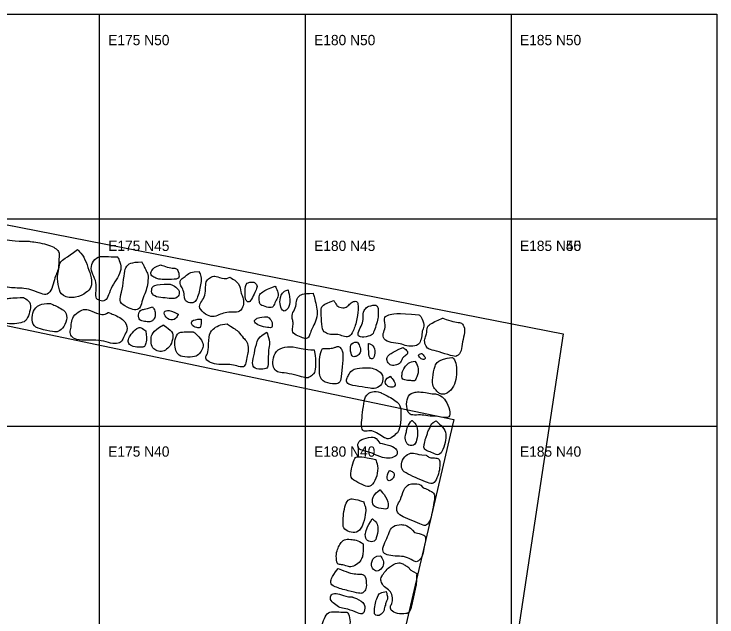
# Model space of a CAD drawing. Extents: x 132.5 to 190, y 19.6 to 50.
# Drawn here: x 172.93 to 190, y 35.33 to 49.98 of the extents above; entities that cross this region are included whole.
import ezdxf

# ---------------------------------------------------------------- set-up
doc = ezdxf.new("R2010")
doc.units = 0
for name, color, linetype in [('Building Outline', 7, 'Continuous'), ('Quadrat IDs', 7, 'Continuous'), ('Quadrat Outlines', 7, 'Continuous'), ('Stone Foundation', 7, 'Continuous')]:
    doc.layers.add(name, color=color, linetype=linetype)

msp = doc.modelspace()

# ---------------------------------------------------------------- linework, layer by layer
at = {"layer": 'Building Outline'}
for points in [[(183.607, 24.665), (155.634, 29.529), (159.5, 47.456), (186.262, 42.209)], [(180.686, 27.596), (158.331, 31.451), (160.944, 44.886), (183.607, 40.128)]]:
    msp.add_lwpolyline(points, close=True, dxfattribs=at)
at = {"layer": 'Quadrat Outlines'}
for p, q in [((154.999, 49.98), (189.999, 49.98)), ((174.999, 49.98), (174.999, 19.98)), ((179.999, 49.98), (179.999, 19.98)), ((184.999, 49.98), (184.999, 19.98)), ((189.999, 49.98), (189.999, 19.98)), ((189.999, 44.999), (154.999, 44.999)), ((189.999, 39.959), (154.999, 39.959))]:
    msp.add_line(p, q, dxfattribs=at)
at = {"layer": 'Stone Foundation'}
for points in [[(173.285, 44.46), (172.92, 44.46), (172.63, 44.515), (172.498, 44.543), (172.319, 44.495), (172.239, 44.423), (172.213, 44.284), (172.169, 44.136), (172.169, 43.998), (172.169, 43.897), (172.089, 43.697), (172.156, 43.529), (172.413, 43.394), (172.822, 43.322), (173.198, 43.322), (173.383, 43.268), (173.596, 43.177), (173.744, 43.144), (173.853, 43.299), (173.909, 43.538), (173.962, 43.684), (174.014, 43.786), (174.014, 44.04), (174.053, 44.212), (173.818, 44.38), (173.285, 44.46), (173.285, 44.46), (173.285, 44.46)], [(174.468, 44.26), (174.18, 44.045), (174.029, 43.976), (174.029, 43.776), (173.972, 43.628), (174.01, 43.329), (174.082, 43.11), (174.445, 43.065), (174.691, 43.216), (174.816, 43.326), (174.816, 43.572), (174.725, 43.821), (174.634, 44.082), (174.468, 44.26), (174.468, 44.26), (174.468, 44.26)], [(175.444, 44.079), (175.194, 44.079), (175.009, 44.12), (174.842, 43.984), (174.782, 43.799), (174.865, 43.598), (174.948, 43.424), (174.899, 43.095), (174.96, 43.027), (175.122, 42.985), (175.213, 43.095), (175.274, 43.314), (175.414, 43.522), (175.527, 43.723), (175.527, 43.908), (175.444, 44.079), (175.444, 44.079), (175.444, 44.079)], [(176.035, 43.956), (175.766, 43.956), (175.641, 43.845), (175.608, 43.717), (175.575, 43.354), (175.499, 43.087), (175.499, 42.948), (175.74, 42.82), (175.896, 42.778), (176.009, 42.837), (176.037, 43.033), (176.127, 43.231), (176.17, 43.389), (176.198, 43.63), (176.141, 43.736), (176.085, 43.849), (176.035, 43.956), (176.035, 43.956), (176.035, 43.956)], [(176.498, 43.883), (176.351, 43.852), (176.262, 43.743), (176.233, 43.632), (176.356, 43.571), (176.432, 43.531), (176.609, 43.531), (176.906, 43.531), (176.951, 43.592), (176.908, 43.776), (176.842, 43.807), (176.704, 43.807), (176.498, 43.883), (176.498, 43.883), (176.498, 43.883)], [(177.425, 43.72), (177.222, 43.72), (177.13, 43.644), (177.071, 43.587), (176.958, 43.531), (176.958, 43.392), (177.034, 43.314), (177.069, 43.125), (177.069, 43.037), (177.145, 42.957), (177.326, 42.957), (177.374, 43.066), (177.428, 43.233), (177.461, 43.396), (177.492, 43.562), (177.425, 43.72), (177.425, 43.72), (177.425, 43.72)], [(178.169, 43.582), (178.073, 43.531), (177.893, 43.584), (177.778, 43.63), (177.673, 43.561), (177.583, 43.49), (177.583, 43.297), (177.56, 43.094), (177.458, 42.97), (177.407, 42.843), (177.581, 42.671), (177.755, 42.61), (177.91, 42.665), (178.042, 42.734), (178.239, 42.734), (178.421, 42.734), (178.506, 42.897), (178.506, 43.036), (178.471, 43.146), (178.435, 43.201), (178.41, 43.448), (178.169, 43.582), (178.169, 43.582), (178.169, 43.582)], [(176.698, 43.415), (176.318, 43.415), (176.266, 43.309), (176.266, 43.17), (176.427, 43.082), (176.661, 43.082), (176.835, 43.045), (176.949, 43.141), (176.949, 43.28), (176.776, 43.406), (176.698, 43.415), (176.698, 43.415), (176.698, 43.415)], [(178.749, 43.467), (178.588, 43.467), (178.538, 43.4), (178.538, 43.069), (178.582, 42.993), (178.651, 42.962), (178.741, 43.138), (178.81, 43.287), (178.85, 43.389), (178.749, 43.467), (178.749, 43.467), (178.749, 43.467)], [(179.271, 43.368), (178.961, 43.251), (178.864, 43.148), (178.892, 42.972), (178.892, 42.918), (179.07, 42.851), (179.224, 42.83), (179.26, 42.97), (179.335, 43.079), (179.356, 43.203), (179.271, 43.368), (179.271, 43.368), (179.271, 43.368)], [(179.587, 43.276), (179.446, 43.247), (179.384, 43.077), (179.384, 42.891), (179.467, 42.73), (179.564, 42.788), (179.654, 42.949), (179.587, 43.276), (179.587, 43.276), (179.587, 43.276)], [(180.192, 43.194), (179.934, 43.194), (179.827, 43.117), (179.779, 43.01), (179.779, 42.832), (179.666, 42.694), (179.689, 42.539), (179.719, 42.474), (179.689, 42.332), (179.689, 42.221), (179.867, 42.133), (180.003, 42.087), (180.089, 42.112), (180.125, 42.236), (180.167, 42.344), (180.252, 42.508), (180.324, 42.725), (180.192, 43.194), (180.192, 43.194), (180.192, 43.194)], [(173.157, 43.09), (172.922, 43.09), (172.737, 43.053), (172.611, 43.098), (172.55, 43.048), (172.513, 42.916), (172.467, 42.839), (172.489, 42.598), (172.608, 42.487), (172.739, 42.452), (173.011, 42.452), (173.191, 42.496), (173.259, 42.585), (173.331, 42.794), (173.331, 42.994), (173.157, 43.09), (173.157, 43.09), (173.157, 43.09)], [(180.698, 43.016), (180.422, 42.92), (180.37, 42.843), (180.401, 42.598), (180.401, 42.288), (180.52, 42.217), (180.64, 42.179), (180.801, 42.208), (180.912, 42.144), (181.073, 42.123), (181.165, 42.246), (181.27, 42.577), (181.295, 42.88), (181.27, 42.981), (181.228, 43.014), (181.113, 42.972), (181.037, 42.885), (180.96, 42.83), (180.79, 42.859), (180.748, 42.933), (180.698, 43.016), (180.698, 43.016), (180.698, 43.016)], [(173.807, 42.948), (173.574, 42.948), (173.435, 42.837), (173.366, 42.679), (173.366, 42.411), (173.542, 42.324), (173.909, 42.252), (173.996, 42.252), (174.151, 42.365), (174.227, 42.615), (174.184, 42.781), (173.807, 42.948), (173.807, 42.948), (173.807, 42.948)], [(176.29, 42.863), (176.186, 42.834), (176.089, 42.797), (176.012, 42.797), (175.948, 42.719), (175.948, 42.547), (176.063, 42.518), (176.203, 42.49), (176.297, 42.518), (176.337, 42.584), (176.361, 42.631), (176.361, 42.77), (176.29, 42.863), (176.29, 42.863), (176.29, 42.863)], [(181.713, 42.905), (181.516, 42.905), (181.407, 42.762), (181.407, 42.624), (181.407, 42.485), (181.305, 42.304), (181.267, 42.164), (181.354, 42.114), (181.604, 42.158), (181.663, 42.229), (181.716, 42.413), (181.775, 42.584), (181.775, 42.723), (181.775, 42.862), (181.713, 42.905), (181.713, 42.905), (181.713, 42.905)], [(175.217, 42.728), (175.111, 42.652), (174.91, 42.713), (174.725, 42.807), (174.586, 42.807), (174.381, 42.671), (174.32, 42.512), (174.32, 42.373), (174.278, 42.236), (174.328, 42.115), (174.483, 42.054), (174.782, 42.054), (175.054, 42.054), (175.278, 41.971), (175.478, 41.971), (175.565, 42.035), (175.614, 42.194), (175.705, 42.319), (175.618, 42.569), (175.217, 42.728), (175.217, 42.728), (175.217, 42.728)], [(176.916, 42.683), (176.769, 42.766), (176.642, 42.792), (176.54, 42.733), (176.642, 42.558), (176.835, 42.525), (176.916, 42.683), (176.916, 42.683), (176.916, 42.683)], [(182.76, 42.672), (182.23, 42.725), (181.978, 42.662), (181.909, 42.606), (181.959, 42.354), (181.884, 42.217), (181.884, 42.078), (182.084, 41.98), (182.327, 41.98), (182.445, 41.905), (182.688, 41.905), (182.779, 41.971), (182.832, 42.111), (182.832, 42.295), (182.9, 42.366), (182.85, 42.591), (182.76, 42.672), (182.76, 42.672), (182.76, 42.672)], [(177.47, 42.565), (177.237, 42.565), (177.211, 42.414), (177.374, 42.348), (177.48, 42.348), (177.47, 42.565), (177.47, 42.565), (177.47, 42.565)], [(179.082, 42.622), (178.865, 42.622), (178.761, 42.544), (178.761, 42.471), (178.931, 42.384), (179.146, 42.355), (179.205, 42.355), (179.205, 42.535), (179.082, 42.622), (179.082, 42.622), (179.082, 42.622)], [(183.336, 42.591), (183.015, 42.454), (182.956, 42.369), (182.956, 42.231), (182.919, 42.139), (182.885, 42.014), (182.953, 41.865), (183.015, 41.83), (183.234, 41.777), (183.558, 41.675), (183.689, 41.64), (183.804, 41.787), (183.804, 42.014), (183.894, 42.248), (183.847, 42.447), (183.751, 42.491), (183.612, 42.491), (183.336, 42.591), (183.336, 42.591), (183.336, 42.591)], [(176.127, 42.282), (176.004, 42.384), (175.917, 42.355), (175.754, 42.19), (175.7, 42.072), (175.7, 41.971), (175.804, 41.886), (176.026, 41.886), (176.089, 41.886), (176.125, 41.938), (176.153, 42.089), (176.127, 42.282), (176.127, 42.282), (176.127, 42.282)], [(176.557, 42.424), (176.278, 42.275), (176.245, 42.079), (176.274, 41.881), (176.363, 41.803), (176.51, 41.758), (176.639, 41.831), (176.741, 41.926), (176.793, 42.119), (176.793, 42.258), (176.557, 42.424), (176.557, 42.424), (176.557, 42.424)], [(178.108, 42.45), (177.938, 42.45), (177.728, 42.318), (177.654, 42.169), (177.654, 41.758), (177.607, 41.697), (177.569, 41.621), (177.645, 41.524), (177.839, 41.461), (178.077, 41.461), (178.261, 41.461), (178.429, 41.399), (178.528, 41.399), (178.568, 41.539), (178.599, 41.725), (178.629, 41.824), (178.592, 42.032), (178.504, 42.093), (178.372, 42.282), (178.266, 42.336), (178.108, 42.45), (178.108, 42.45), (178.108, 42.45)], [(177.286, 42.256), (177.01, 42.256), (176.916, 42.256), (176.831, 42.079), (176.831, 41.876), (176.88, 41.732), (176.989, 41.64), (177.298, 41.64), (177.411, 41.69), (177.494, 41.822), (177.546, 41.935), (177.466, 42.098), (177.286, 42.256), (177.286, 42.256), (177.286, 42.256)], [(179.068, 42.251), (178.87, 42.143), (178.809, 41.952), (178.75, 41.666), (178.7, 41.437), (178.799, 41.347), (179.047, 41.347), (179.104, 41.397), (179.104, 41.607), (179.104, 41.817), (179.153, 41.989), (179.068, 42.251), (179.068, 42.251), (179.068, 42.251)], [(181.268, 42.01), (181.081, 42.01), (181.102, 41.74), (181.14, 41.635), (181.268, 41.666), (181.347, 41.744), (181.347, 41.882), (181.268, 42.01), (181.268, 42.01), (181.268, 42.01)], [(180.216, 41.822), (179.991, 41.822), (179.772, 41.9), (179.5, 41.9), (179.281, 41.805), (179.21, 41.562), (179.21, 41.395), (179.326, 41.267), (179.464, 41.267), (179.755, 41.213), (179.977, 41.149), (180.06, 41.123), (180.197, 41.215), (180.234, 41.269), (180.265, 41.534), (180.216, 41.822), (180.216, 41.822), (180.216, 41.822)], [(180.421, 41.853), (180.345, 41.725), (180.345, 41.402), (180.345, 41.069), (180.622, 40.989), (180.815, 40.989), (180.872, 41.076), (180.9, 41.399), (180.928, 41.751), (180.891, 41.808), (180.841, 41.904), (180.78, 41.904), (180.716, 41.874), (180.607, 41.85), (180.421, 41.853), (180.421, 41.853), (180.421, 41.853)], [(181.54, 41.974), (181.54, 41.779), (181.54, 41.641), (181.63, 41.572), (181.695, 41.673), (181.695, 41.913), (181.54, 41.974), (181.54, 41.974), (181.54, 41.974)], [(182.375, 41.88), (182.086, 41.742), (181.975, 41.656), (181.975, 41.564), (182.051, 41.438), (182.189, 41.438), (182.3, 41.48), (182.339, 41.564), (182.362, 41.635), (182.471, 41.698), (182.509, 41.775), (182.375, 41.88), (182.375, 41.88), (182.375, 41.88)], [(182.827, 41.733), (182.725, 41.712), (182.779, 41.635), (182.861, 41.562), (182.946, 41.622), (182.827, 41.733), (182.827, 41.733), (182.827, 41.733)], [(182.672, 41.543), (182.534, 41.543), (182.392, 41.369), (182.35, 41.273), (182.35, 41.162), (182.35, 41.099), (182.486, 41.074), (182.597, 41.074), (182.653, 41.051), (182.714, 41.145), (182.773, 41.369), (182.672, 41.543), (182.672, 41.543), (182.672, 41.543)], [(183.56, 41.635), (183.223, 41.585), (183.145, 41.43), (183.089, 41.132), (183.089, 40.915), (183.194, 40.833), (183.233, 40.768), (183.332, 40.724), (183.505, 40.779), (183.641, 40.984), (183.677, 41.216), (183.677, 41.459), (183.606, 41.631), (183.56, 41.635), (183.56, 41.635), (183.56, 41.635)], [(181.577, 41.386), (181.274, 41.386), (181.115, 41.331), (181.052, 41.189), (181, 41.128), (181, 40.99), (181.194, 40.942), (181.573, 40.896), (181.661, 40.86), (181.85, 40.948), (181.9, 41.091), (181.862, 41.3), (181.577, 41.386), (181.577, 41.386), (181.577, 41.386)], [(182.069, 41.176), (181.937, 41.122), (181.937, 40.983), (182.032, 40.908), (182.17, 40.908), (182.203, 41.003), (182.069, 41.176), (182.069, 41.176), (182.069, 41.176)], [(181.826, 40.784), (181.666, 40.83), (181.496, 40.762), (181.431, 40.6), (181.391, 40.284), (181.367, 40.047), (181.367, 39.874), (181.458, 39.827), (181.622, 39.874), (181.771, 39.776), (181.932, 39.674), (182.048, 39.637), (182.199, 39.772), (182.285, 39.834), (182.327, 40.12), (182.327, 40.438), (182.232, 40.582), (181.826, 40.784), (181.826, 40.784), (181.826, 40.784)], [(183.087, 40.751), (182.833, 40.802), (182.651, 40.802), (182.492, 40.722), (182.45, 40.496), (182.49, 40.283), (182.595, 40.222), (182.808, 40.249), (182.957, 40.209), (183.231, 40.209), (183.491, 40.14), (183.535, 40.285), (183.441, 40.555), (183.327, 40.693), (183.185, 40.754), (183.087, 40.751), (183.087, 40.751), (183.087, 40.751)], [(182.591, 40.105), (182.492, 40.006), (182.452, 39.793), (182.417, 39.682), (182.463, 39.512), (182.572, 39.485), (182.685, 39.512), (182.731, 39.734), (182.731, 39.979), (182.591, 40.105), (182.591, 40.105), (182.591, 40.105)], [(183.177, 40.094), (183.055, 40.04), (183.055, 39.952), (182.995, 39.876), (182.965, 39.786), (182.942, 39.694), (182.903, 39.617), (182.903, 39.548), (182.865, 39.451), (182.94, 39.364), (183.066, 39.336), (183.221, 39.244), (183.327, 39.32), (183.403, 39.577), (183.436, 39.78), (183.348, 39.941), (183.177, 40.094), (183.177, 40.094), (183.177, 40.094)], [(181.815, 39.555), (181.729, 39.657), (181.684, 39.73), (181.4, 39.661), (181.265, 39.574), (181.283, 39.404), (181.407, 39.373), (181.611, 39.319), (181.892, 39.182), (182.061, 39.182), (182.225, 39.231), (182.252, 39.355), (182.159, 39.479), (181.815, 39.555), (181.815, 39.555), (181.815, 39.555)], [(182.934, 39.261), (182.773, 39.261), (182.664, 39.317), (182.525, 39.317), (182.373, 39.192), (182.316, 38.993), (182.377, 38.855), (182.612, 38.742), (182.88, 38.631), (183.064, 38.547), (183.156, 38.602), (183.248, 38.807), (183.271, 39.008), (183.271, 39.146), (183.212, 39.194), (183.074, 39.194), (183.034, 39.194), (182.934, 39.261), (182.934, 39.261), (182.934, 39.261)], [(181.713, 39.153), (181.374, 39.226), (181.236, 39.226), (181.198, 39.188), (181.123, 38.924), (181.078, 38.707), (181.274, 38.6), (181.493, 38.489), (181.598, 38.489), (181.731, 38.689), (181.78, 38.951), (181.713, 39.153), (181.713, 39.153), (181.713, 39.153)], [(182.051, 38.89), (181.986, 38.811), (181.986, 38.672), (182.028, 38.62), (182.138, 38.683), (182.166, 38.788), (182.166, 38.834), (182.051, 38.89), (182.051, 38.89), (182.051, 38.89)], [(181.815, 38.421), (181.655, 38.305), (181.618, 38.152), (181.651, 37.99), (181.926, 37.948), (182.03, 37.948), (182.012, 38.19), (181.815, 38.421), (181.815, 38.421), (181.815, 38.421)], [(182.859, 38.474), (182.792, 38.566), (182.653, 38.566), (182.514, 38.566), (182.383, 38.434), (182.318, 38.158), (182.216, 38.036), (182.216, 37.867), (182.365, 37.752), (182.616, 37.672), (182.85, 37.559), (182.94, 37.536), (183.051, 37.685), (183.091, 37.93), (183.145, 38.185), (183.145, 38.324), (183.045, 38.396), (182.859, 38.474), (182.859, 38.474), (182.859, 38.474)], [(181.422, 38.123), (181.189, 38.208), (181.05, 38.208), (180.978, 38.068), (180.925, 37.833), (180.925, 37.627), (180.905, 37.484), (181.072, 37.387), (181.251, 37.362), (181.389, 37.505), (181.473, 37.846), (181.473, 37.984), (181.436, 38.055), (181.422, 38.123), (181.422, 38.123), (181.422, 38.123)], [(181.629, 37.713), (181.493, 37.5), (181.435, 37.301), (181.495, 37.169), (181.662, 37.143), (181.731, 37.22), (181.777, 37.493), (181.748, 37.622), (181.629, 37.713), (181.629, 37.713), (181.629, 37.713)], [(182.653, 37.384), (182.513, 37.55), (182.318, 37.592), (182.129, 37.537), (182.054, 37.439), (181.989, 37.231), (181.881, 37.046), (181.881, 36.871), (182.018, 36.824), (182.244, 36.802), (182.431, 36.802), (182.63, 36.691), (182.712, 36.645), (182.846, 36.778), (182.883, 37.002), (182.914, 37.135), (182.934, 37.268), (182.885, 37.328), (182.653, 37.384), (182.653, 37.384), (182.653, 37.384)], [(181.407, 37.105), (181.282, 37.196), (181.083, 37.218), (180.945, 37.218), (180.85, 37.114), (180.799, 37.008), (180.743, 36.863), (180.768, 36.641), (180.796, 36.601), (180.91, 36.601), (181.056, 36.546), (181.161, 36.546), (181.331, 36.648), (181.384, 36.774), (181.407, 36.843), (181.407, 37.09), (181.407, 37.105), (181.407, 37.105), (181.407, 37.105)], [(181.831, 36.814), (181.693, 36.814), (181.595, 36.679), (181.617, 36.497), (181.74, 36.415), (181.879, 36.513), (181.921, 36.666), (181.831, 36.814), (181.831, 36.814), (181.831, 36.814)], [(182.709, 36.384), (182.561, 36.451), (182.521, 36.544), (182.418, 36.581), (182.354, 36.635), (182.254, 36.659), (182.046, 36.562), (181.83, 36.306), (181.83, 36.202), (181.91, 36.053), (182.066, 35.971), (182.123, 35.845), (182.123, 35.667), (182.064, 35.596), (182.064, 35.485), (182.228, 35.401), (182.469, 35.401), (182.547, 35.448), (182.598, 35.661), (182.64, 35.88), (182.702, 36.122), (182.702, 36.26), (182.709, 36.384), (182.709, 36.384), (182.709, 36.384)], [(180.797, 36.506), (180.624, 36.275), (180.601, 36.147), (180.681, 36.065), (181.061, 35.956), (181.329, 35.9), (181.382, 35.9), (181.456, 35.958), (181.496, 36.071), (181.469, 36.349), (181.373, 36.368), (181.234, 36.368), (181.065, 36.398), (180.797, 36.506), (180.797, 36.506), (180.797, 36.506)], [(181.145, 35.814), (181.006, 35.814), (180.881, 35.876), (180.697, 35.912), (180.608, 35.858), (180.608, 35.719), (180.745, 35.617), (180.872, 35.534), (181.011, 35.534), (181.302, 35.415), (181.391, 35.384), (181.453, 35.479), (181.453, 35.692), (181.145, 35.814), (181.145, 35.814), (181.145, 35.814)], [(181.968, 35.945), (181.79, 35.92), (181.75, 35.801), (181.702, 35.672), (181.677, 35.481), (181.677, 35.377), (181.808, 35.346), (181.884, 35.437), (181.921, 35.492), (181.921, 35.556), (181.952, 35.619), (181.952, 35.668), (182.001, 35.749), (182.001, 35.812), (181.968, 35.945), (181.968, 35.945), (181.968, 35.945)], [(180.994, 35.446), (180.801, 35.446), (180.612, 35.479), (180.508, 35.386), (180.424, 35.202), (180.38, 34.991), (180.351, 34.716), (180.351, 34.634), (180.572, 34.569), (180.714, 34.54), (180.817, 34.509), (180.996, 34.547), (181.034, 34.662), (181.056, 34.907), (181.056, 35.046), (181.107, 35.188), (181.052, 35.439), (180.994, 35.446), (180.994, 35.446), (180.994, 35.446)]]:
    msp.add_open_spline(points, degree=3, dxfattribs=at)

# ---------------------------------------------------------------- texts
at = {"layer": 'Quadrat IDs'}
for s, p in [('E175 N50', (175.216, 49.223)), ('E180 N50', (180.216, 49.223)), ('E185 N50', (185.216, 49.223)), ('E175 N45', (175.216, 44.223)), ('E180 N45', (180.216, 44.223)), ('E185 N45', (185.216, 44.223)), ('E185 N50', (185.216, 44.223)), ('E185 N50', (185.216, 44.223)), ('E185 N50', (185.216, 44.223)), ('E175 N40', (175.216, 39.223)), ('E180 N40', (180.216, 39.223)), ('E185 N40', (185.216, 39.223))]:
    msp.add_text(s, height=0.25, dxfattribs=at).set_placement(p)

doc.saveas('drawing.dxf')
